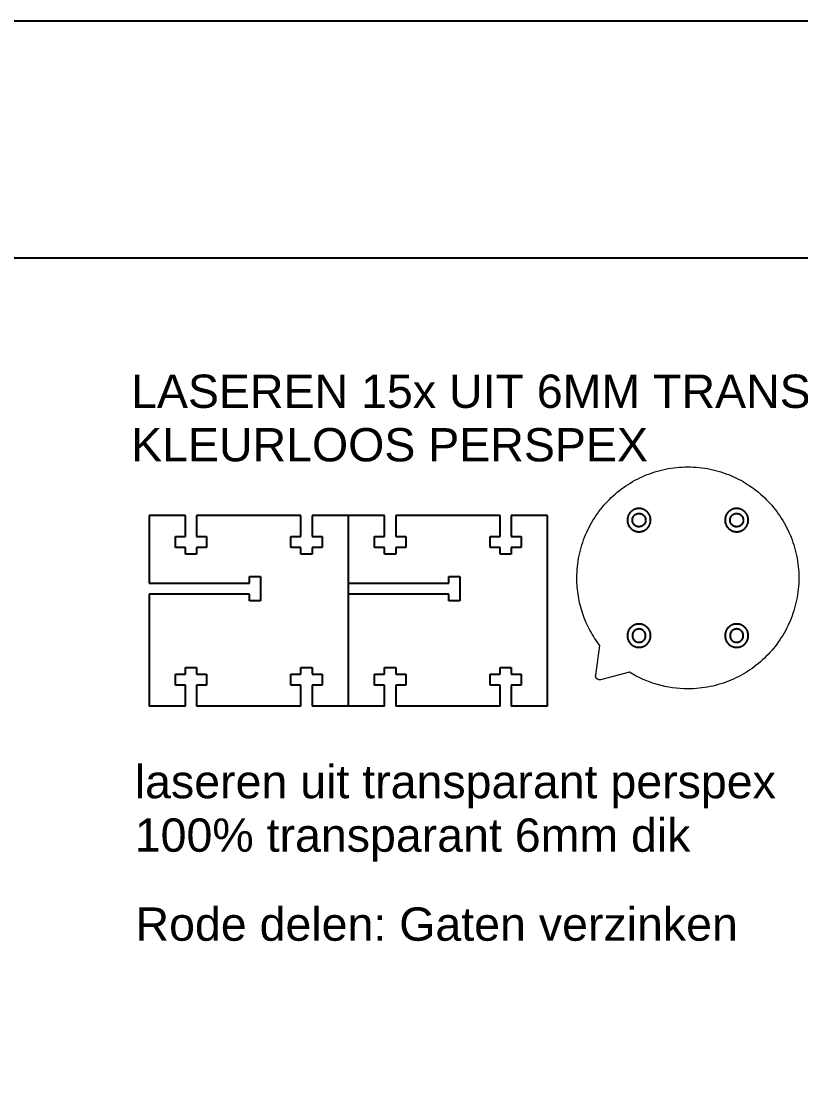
# Model space of a CAD drawing. Header units: millimetres. Extents: x 0 to 1736, y 0 to 1922.
# Drawn here: x 1173.6 to 1524.7, y 1441.5 to 1922 of the extents above; entities that cross this region are included whole.
import ezdxf

# ---------------------------------------------------------------- set-up
doc = ezdxf.new("R2010")
doc.units = ezdxf.units.MM
doc.header["$MEASUREMENT"] = 0
doc.layers.add('Default', color=18, linetype='Continuous', true_color=0x000000)
doc.layers.add('LAYER_01', color=1, linetype='Continuous', true_color=0xff0000)

msp = doc.modelspace()

# ---------------------------------------------------------------- linework, layer by layer
at = {"layer": 'Default', "color": 251, "true_color": 0x696969}
for points in [[(0, 961), (1736, 961), (1736, 1922), (0, 1922)], [(0, 1815.41), (1736, 1815.41), (1736, 1922), (0, 1922)]]:
    msp.add_lwpolyline(points, close=True, dxfattribs=at)
at = {"layer": 'Default', "lineweight": 0}
msp.add_lwpolyline([(1523.86, 1671.21), (1523.84, 1669.92), (1523.79, 1668.64), (1523.71, 1667.37), (1523.6, 1666.11), (1523.46, 1664.85), (1523.28, 1663.61), (1523.08, 1662.37), (1522.84, 1661.15), (1522.57, 1659.93), (1522.28, 1658.73), (1521.96, 1657.54), (1521.61, 1656.36), (1521.23, 1655.19), (1520.82, 1654.04), (1520.38, 1652.9), (1519.92, 1651.77), (1519.43, 1650.65), (1518.92, 1649.55), (1518.38, 1648.47), (1517.81, 1647.4), (1517.22, 1646.34), (1516.61, 1645.3), (1515.97, 1644.28), (1515.31, 1643.28), (1514.62, 1642.29), (1513.91, 1641.32), (1513.18, 1640.36), (1512.43, 1639.43), (1511.65, 1638.51), (1510.85, 1637.61), (1510.03, 1636.73), (1509.2, 1635.87), (1508.34, 1635.03), (1507.46, 1634.22), (1506.56, 1633.42), (1505.64, 1632.64), (1504.71, 1631.89), (1503.75, 1631.16), (1502.78, 1630.45), (1501.79, 1629.76), (1500.79, 1629.1), (1499.76, 1628.46), (1498.72, 1627.85), (1497.67, 1627.26), (1496.6, 1626.69), (1495.51, 1626.15), (1494.41, 1625.64), (1493.3, 1625.15), (1492.17, 1624.69), (1491.03, 1624.25), (1489.88, 1623.84), (1488.71, 1623.46), (1487.53, 1623.11), (1486.34, 1622.79), (1485.13, 1622.49), (1483.92, 1622.23), (1482.7, 1621.99), (1481.46, 1621.79), (1480.22, 1621.61), (1478.96, 1621.47), (1477.7, 1621.36), (1476.43, 1621.28), (1475.15, 1621.23), (1473.86, 1621.21), (1472.12, 1621.24), (1470.38, 1621.33), (1468.66, 1621.48), (1466.94, 1621.69), (1465.23, 1621.96), (1463.54, 1622.28), (1461.86, 1622.67), (1460.2, 1623.11), (1458.55, 1623.61), (1456.92, 1624.16), (1455.31, 1624.78), (1453.73, 1625.44), (1452.16, 1626.17), (1450.61, 1626.95), (1449.1, 1627.78), (1447.6, 1628.67), (1447.6, 1628.67), (1434.55, 1625.32), (1434.49, 1625.31), (1434.44, 1625.3), (1434.38, 1625.29), (1434.33, 1625.28), (1434.27, 1625.28), (1434.22, 1625.27), (1434.16, 1625.27), (1434.11, 1625.27), (1434.06, 1625.27), (1434, 1625.27), (1433.95, 1625.27), (1433.89, 1625.28), (1433.84, 1625.29), (1433.79, 1625.3), (1433.73, 1625.31), (1433.68, 1625.32), (1433.63, 1625.33), (1433.57, 1625.35), (1433.52, 1625.36), (1433.47, 1625.38), (1433.42, 1625.4), (1433.37, 1625.42), (1433.32, 1625.45), (1433.27, 1625.47), (1433.23, 1625.5), (1433.18, 1625.53), (1433.13, 1625.56), (1433.09, 1625.59), (1433.04, 1625.62), (1433, 1625.65), (1432.95, 1625.69), (1432.91, 1625.72), (1432.87, 1625.76), (1432.83, 1625.8), (1432.79, 1625.84), (1432.76, 1625.88), (1432.72, 1625.92), (1432.69, 1625.97), (1432.65, 1626.01), (1432.62, 1626.06), (1432.59, 1626.1), (1432.56, 1626.15), (1432.54, 1626.2), (1432.51, 1626.24), (1432.49, 1626.29), (1432.47, 1626.34), (1432.45, 1626.39), (1432.43, 1626.44), (1432.41, 1626.49), (1432.39, 1626.55), (1432.38, 1626.6), (1432.36, 1626.65), (1432.35, 1626.7), (1432.34, 1626.76), (1432.33, 1626.81), (1432.33, 1626.87), (1432.32, 1626.92), (1432.32, 1626.98), (1432.32, 1627.03), (1432.32, 1627.09), (1432.32, 1627.14), (1432.32, 1627.2), (1432.33, 1627.25), (1432.34, 1627.31), (1432.34, 1627.31), (1434.25, 1640.72), (1433.62, 1641.55), (1433.01, 1642.39), (1432.42, 1643.24), (1431.85, 1644.1), (1431.3, 1644.97), (1430.76, 1645.85), (1430.25, 1646.73), (1429.76, 1647.63), (1429.28, 1648.53), (1428.82, 1649.45), (1428.39, 1650.37), (1427.97, 1651.29), (1427.57, 1652.23), (1427.2, 1653.17), (1426.84, 1654.13), (1426.5, 1655.08), (1426.18, 1656.05), (1425.89, 1657.02), (1425.61, 1658), (1425.35, 1658.98), (1425.11, 1659.97), (1424.9, 1660.97), (1424.7, 1661.97), (1424.52, 1662.98), (1424.37, 1663.99), (1424.23, 1665.01), (1424.12, 1666.03), (1424.03, 1667.06), (1423.95, 1668.09), (1423.9, 1669.13), (1423.87, 1670.17), (1423.86, 1671.21), (1423.87, 1672.5), (1423.92, 1673.78), (1424, 1675.05), (1424.12, 1676.32), (1424.26, 1677.57), (1424.43, 1678.82), (1424.64, 1680.05), (1424.88, 1681.28), (1425.14, 1682.49), (1425.43, 1683.69), (1425.76, 1684.88), (1426.11, 1686.06), (1426.49, 1687.23), (1426.9, 1688.39), (1427.33, 1689.53), (1427.79, 1690.66), (1428.28, 1691.77), (1428.8, 1692.87), (1429.34, 1693.95), (1429.9, 1695.03), (1430.49, 1696.08), (1431.11, 1697.12), (1431.75, 1698.14), (1432.41, 1699.15), (1433.09, 1700.14), (1433.8, 1701.11), (1434.54, 1702.06), (1435.29, 1703), (1436.06, 1703.92), (1436.86, 1704.81), (1437.68, 1705.69), (1438.52, 1706.55), (1439.38, 1707.39), (1440.26, 1708.21), (1441.15, 1709), (1442.07, 1709.78), (1443.01, 1710.53), (1443.96, 1711.27), (1444.93, 1711.98), (1445.92, 1712.66), (1446.93, 1713.32), (1447.95, 1713.96), (1448.99, 1714.58), (1450.04, 1715.17), (1451.11, 1715.73), (1452.2, 1716.27), (1453.3, 1716.79), (1454.41, 1717.28), (1455.54, 1717.74), (1456.68, 1718.17), (1457.84, 1718.58), (1459, 1718.96), (1460.18, 1719.31), (1461.38, 1719.64), (1462.58, 1719.93), (1463.79, 1720.19), (1465.02, 1720.43), (1466.25, 1720.64), (1467.5, 1720.81), (1468.75, 1720.95), (1470.02, 1721.07), (1471.29, 1721.15), (1472.57, 1721.2), (1473.86, 1721.21), (1475.15, 1721.2), (1476.43, 1721.15), (1477.7, 1721.07), (1478.96, 1720.95), (1480.22, 1720.81), (1481.46, 1720.64), (1482.7, 1720.43), (1483.92, 1720.19), (1485.13, 1719.93), (1486.34, 1719.64), (1487.53, 1719.31), (1488.71, 1718.96), (1489.88, 1718.58), (1491.03, 1718.17), (1492.17, 1717.74), (1493.3, 1717.28), (1494.41, 1716.79), (1495.51, 1716.27), (1496.6, 1715.73), (1497.67, 1715.17), (1498.72, 1714.58), (1499.76, 1713.96), (1500.79, 1713.32), (1501.79, 1712.66), (1502.78, 1711.98), (1503.75, 1711.27), (1504.71, 1710.53), (1505.64, 1709.78), (1506.56, 1709), (1507.46, 1708.21), (1508.34, 1707.39), (1509.2, 1706.55), (1510.03, 1705.69), (1510.85, 1704.81), (1511.65, 1703.92), (1512.43, 1703), (1513.18, 1702.06), (1513.91, 1701.11), (1514.62, 1700.14), (1515.31, 1699.15), (1515.97, 1698.14), (1516.61, 1697.12), (1517.22, 1696.08), (1517.81, 1695.03), (1518.38, 1693.95), (1518.92, 1692.87), (1519.43, 1691.77), (1519.92, 1690.66), (1520.38, 1689.53), (1520.82, 1688.39), (1521.23, 1687.23), (1521.61, 1686.06), (1521.96, 1684.88), (1522.28, 1683.69), (1522.57, 1682.49), (1522.84, 1681.28), (1523.08, 1680.05), (1523.28, 1678.82), (1523.46, 1677.57), (1523.6, 1676.32), (1523.71, 1675.05), (1523.79, 1673.78), (1523.84, 1672.5)], close=True, dxfattribs=at)
at = {"layer": 'Default'}
for points in [[(1231.12, 1699.36), (1231.12, 1668.88)], [(1247.46, 1699.36), (1231.12, 1699.36)], [(1247.46, 1689.88), (1247.46, 1699.36)], [(1299.53, 1699.36), (1252.48, 1699.36)], [(1252.48, 1699.36), (1252.48, 1689.88)], [(1299.53, 1689.88), (1299.53, 1699.36)], [(1320.89, 1699.36), (1304.55, 1699.36)], [(1304.55, 1699.36), (1304.55, 1689.88)], [(1337.22, 1699.36), (1320.89, 1699.36)], [(1320.89, 1613.38), (1320.89, 1699.36)], [(1337.22, 1689.88), (1337.22, 1699.36)], [(1342.24, 1699.36), (1342.24, 1689.88)], [(1389.29, 1699.36), (1342.24, 1699.36)], [(1389.29, 1689.88), (1389.29, 1699.36)], [(1394.31, 1699.36), (1394.31, 1689.88)], [(1410.65, 1699.36), (1394.31, 1699.36)], [(1410.65, 1613.38), (1410.65, 1699.36)], [(1242.96, 1684.86), (1242.96, 1689.88)], [(1242.96, 1689.88), (1247.46, 1689.88)], [(1252.48, 1689.88), (1256.98, 1689.88)], [(1256.98, 1689.88), (1256.98, 1684.86)], [(1295.03, 1684.86), (1295.03, 1689.88)], [(1295.03, 1689.88), (1299.53, 1689.88)], [(1304.55, 1689.88), (1309.05, 1689.88)], [(1309.05, 1689.88), (1309.05, 1684.86)], [(1332.72, 1689.88), (1337.22, 1689.88)], [(1332.72, 1684.86), (1332.72, 1689.88)], [(1342.24, 1689.88), (1346.74, 1689.88)], [(1346.74, 1689.88), (1346.74, 1684.86)], [(1384.79, 1689.88), (1389.29, 1689.88)], [(1384.79, 1684.86), (1384.79, 1689.88)], [(1394.31, 1689.88), (1398.81, 1689.88)], [(1398.81, 1689.88), (1398.81, 1684.86)], [(1247.46, 1684.86), (1242.96, 1684.86)], [(1247.46, 1681.86), (1247.46, 1684.86)], [(1252.48, 1681.86), (1247.46, 1681.86)], [(1256.98, 1684.86), (1252.48, 1684.86)], [(1252.48, 1684.86), (1252.48, 1681.86)], [(1299.53, 1684.86), (1295.03, 1684.86)], [(1299.53, 1681.86), (1299.53, 1684.86)], [(1304.55, 1681.86), (1299.53, 1681.86)], [(1309.05, 1684.86), (1304.55, 1684.86)], [(1304.55, 1684.86), (1304.55, 1681.86)], [(1337.22, 1684.86), (1332.72, 1684.86)], [(1337.22, 1681.86), (1337.22, 1684.86)], [(1342.24, 1681.86), (1337.22, 1681.86)], [(1342.24, 1684.86), (1342.24, 1681.86)], [(1346.74, 1684.86), (1342.24, 1684.86)], [(1389.29, 1684.86), (1384.79, 1684.86)], [(1389.29, 1681.86), (1389.29, 1684.86)], [(1394.31, 1681.86), (1389.29, 1681.86)], [(1394.31, 1684.86), (1394.31, 1681.86)], [(1398.81, 1684.86), (1394.31, 1684.86)], [(1231.12, 1668.88), (1276.35, 1668.88)], [(1276.35, 1668.88), (1276.35, 1671.88)], [(1276.35, 1671.88), (1281.37, 1671.88)], [(1281.37, 1671.88), (1281.37, 1660.86)], [(1320.89, 1668.88), (1366.12, 1668.88)], [(1366.12, 1671.88), (1371.14, 1671.88)], [(1366.12, 1668.88), (1366.12, 1671.88)], [(1371.14, 1671.88), (1371.14, 1660.86)], [(1231.12, 1663.86), (1231.12, 1613.38)], [(1276.35, 1663.86), (1231.12, 1663.86)], [(1276.35, 1660.86), (1276.35, 1663.86)], [(1366.12, 1663.86), (1320.89, 1663.86)], [(1366.12, 1660.86), (1366.12, 1663.86)], [(1281.37, 1660.86), (1276.35, 1660.86)], [(1371.14, 1660.86), (1366.12, 1660.86)], [(1247.46, 1627.88), (1247.46, 1630.88)], [(1247.46, 1630.88), (1252.48, 1630.88)], [(1252.48, 1630.88), (1252.48, 1627.88)], [(1299.53, 1627.88), (1299.53, 1630.88)], [(1299.53, 1630.88), (1304.55, 1630.88)], [(1304.55, 1630.88), (1304.55, 1627.88)], [(1337.22, 1630.88), (1342.24, 1630.88)], [(1337.22, 1627.88), (1337.22, 1630.88)], [(1342.24, 1630.88), (1342.24, 1627.88)], [(1389.29, 1630.88), (1394.31, 1630.88)], [(1389.29, 1627.88), (1389.29, 1630.88)], [(1394.31, 1630.88), (1394.31, 1627.88)], [(1242.96, 1622.86), (1242.96, 1627.88)], [(1242.96, 1627.88), (1247.46, 1627.88)], [(1252.48, 1627.88), (1256.98, 1627.88)], [(1256.98, 1627.88), (1256.98, 1622.86)], [(1295.03, 1622.86), (1295.03, 1627.88)], [(1295.03, 1627.88), (1299.53, 1627.88)], [(1304.55, 1627.88), (1309.05, 1627.88)], [(1309.05, 1627.88), (1309.05, 1622.86)], [(1332.72, 1627.88), (1337.22, 1627.88)], [(1332.72, 1622.86), (1332.72, 1627.88)], [(1342.24, 1627.88), (1346.74, 1627.88)], [(1346.74, 1627.88), (1346.74, 1622.86)], [(1384.79, 1627.88), (1389.29, 1627.88)], [(1384.79, 1622.86), (1384.79, 1627.88)], [(1394.31, 1627.88), (1398.81, 1627.88)], [(1398.81, 1627.88), (1398.81, 1622.86)], [(1247.46, 1622.86), (1242.96, 1622.86)], [(1247.46, 1613.38), (1247.46, 1622.86)], [(1256.98, 1622.86), (1252.48, 1622.86)], [(1252.48, 1622.86), (1252.48, 1613.38)], [(1299.53, 1622.86), (1295.03, 1622.86)], [(1299.53, 1613.38), (1299.53, 1622.86)], [(1309.05, 1622.86), (1304.55, 1622.86)], [(1304.55, 1622.86), (1304.55, 1613.38)], [(1337.22, 1622.86), (1332.72, 1622.86)], [(1337.22, 1613.38), (1337.22, 1622.86)], [(1342.24, 1622.86), (1342.24, 1613.38)], [(1346.74, 1622.86), (1342.24, 1622.86)], [(1389.29, 1622.86), (1384.79, 1622.86)], [(1389.29, 1613.38), (1389.29, 1622.86)], [(1394.31, 1622.86), (1394.31, 1613.38)], [(1398.81, 1622.86), (1394.31, 1622.86)], [(1247.46, 1613.38), (1231.12, 1613.38)], [(1299.53, 1613.38), (1252.48, 1613.38)], [(1320.89, 1613.38), (1304.55, 1613.38)], [(1337.22, 1613.38), (1320.89, 1613.38)], [(1389.29, 1613.38), (1342.24, 1613.38)], [(1410.65, 1613.38), (1394.31, 1613.38)]]:
    msp.add_lwpolyline(points, dxfattribs=at)
for points in [[(1454.86, 1697.25), (1454.85, 1697.14), (1454.85, 1697.04), (1454.84, 1696.94), (1454.83, 1696.83), (1454.81, 1696.73), (1454.79, 1696.63), (1454.77, 1696.53), (1454.74, 1696.43), (1454.71, 1696.33), (1454.68, 1696.23), (1454.64, 1696.13), (1454.6, 1696.04), (1454.56, 1695.94), (1454.51, 1695.85), (1454.46, 1695.76), (1454.4, 1695.67), (1454.35, 1695.58), (1454.29, 1695.49), (1454.23, 1695.41), (1454.16, 1695.33), (1454.09, 1695.25), (1454.02, 1695.17), (1453.95, 1695.1), (1453.87, 1695.03), (1453.79, 1694.96), (1453.71, 1694.89), (1453.63, 1694.83), (1453.55, 1694.77), (1453.46, 1694.71), (1453.37, 1694.66), (1453.28, 1694.61), (1453.19, 1694.56), (1453.09, 1694.52), (1453, 1694.47), (1452.9, 1694.44), (1452.8, 1694.4), (1452.7, 1694.37), (1452.6, 1694.34), (1452.5, 1694.32), (1452.4, 1694.3), (1452.3, 1694.28), (1452.19, 1694.27), (1452.09, 1694.26), (1451.99, 1694.25), (1451.88, 1694.25), (1451.78, 1694.25), (1451.67, 1694.25), (1451.57, 1694.26), (1451.47, 1694.27), (1451.36, 1694.29), (1451.26, 1694.31), (1451.16, 1694.33), (1451.06, 1694.36), (1450.96, 1694.39), (1450.86, 1694.42), (1450.76, 1694.46), (1450.67, 1694.5), (1450.57, 1694.54), (1450.48, 1694.58), (1450.39, 1694.63), (1450.3, 1694.69), (1450.21, 1694.74), (1450.12, 1694.8), (1450.04, 1694.86), (1449.96, 1694.93), (1449.88, 1694.99), (1449.8, 1695.06), (1449.72, 1695.14), (1449.65, 1695.21), (1449.58, 1695.29), (1449.52, 1695.37), (1449.45, 1695.45), (1449.39, 1695.54), (1449.33, 1695.62), (1449.28, 1695.71), (1449.23, 1695.8), (1449.18, 1695.89), (1449.13, 1695.99), (1449.09, 1696.08), (1449.05, 1696.18), (1449.02, 1696.28), (1448.98, 1696.38), (1448.96, 1696.48), (1448.93, 1696.58), (1448.91, 1696.68), (1448.89, 1696.78), (1448.88, 1696.89), (1448.87, 1696.99), (1448.86, 1697.09), (1448.86, 1697.2), (1448.86, 1697.3), (1448.86, 1697.41), (1448.87, 1697.51), (1448.88, 1697.61), (1448.89, 1697.72), (1448.91, 1697.82), (1448.93, 1697.92), (1448.96, 1698.02), (1448.98, 1698.12), (1449.02, 1698.22), (1449.05, 1698.32), (1449.09, 1698.42), (1449.13, 1698.51), (1449.18, 1698.6), (1449.23, 1698.7), (1449.28, 1698.79), (1449.33, 1698.87), (1449.39, 1698.96), (1449.45, 1699.05), (1449.52, 1699.13), (1449.58, 1699.21), (1449.65, 1699.29), (1449.72, 1699.36), (1449.8, 1699.43), (1449.88, 1699.5), (1449.96, 1699.57), (1450.04, 1699.64), (1450.12, 1699.7), (1450.21, 1699.76), (1450.3, 1699.81), (1450.39, 1699.86), (1450.48, 1699.91), (1450.57, 1699.96), (1450.67, 1700), (1450.76, 1700.04), (1450.86, 1700.08), (1450.96, 1700.11), (1451.06, 1700.14), (1451.16, 1700.17), (1451.26, 1700.19), (1451.36, 1700.21), (1451.47, 1700.22), (1451.57, 1700.24), (1451.67, 1700.24), (1451.78, 1700.25), (1451.88, 1700.25), (1451.99, 1700.25), (1452.09, 1700.24), (1452.19, 1700.23), (1452.3, 1700.22), (1452.4, 1700.2), (1452.5, 1700.18), (1452.6, 1700.15), (1452.7, 1700.13), (1452.8, 1700.1), (1452.9, 1700.06), (1453, 1700.02), (1453.09, 1699.98), (1453.19, 1699.94), (1453.28, 1699.89), (1453.37, 1699.84), (1453.46, 1699.78), (1453.55, 1699.73), (1453.63, 1699.67), (1453.71, 1699.6), (1453.79, 1699.54), (1453.87, 1699.47), (1453.95, 1699.4), (1454.02, 1699.32), (1454.09, 1699.25), (1454.16, 1699.17), (1454.23, 1699.09), (1454.29, 1699), (1454.35, 1698.92), (1454.4, 1698.83), (1454.46, 1698.74), (1454.51, 1698.65), (1454.56, 1698.56), (1454.6, 1698.46), (1454.64, 1698.37), (1454.68, 1698.27), (1454.71, 1698.17), (1454.74, 1698.07), (1454.77, 1697.97), (1454.79, 1697.87), (1454.81, 1697.77), (1454.83, 1697.66), (1454.84, 1697.56), (1454.85, 1697.46), (1454.85, 1697.35)], [(1498.86, 1697.25), (1498.85, 1697.14), (1498.85, 1697.04), (1498.84, 1696.94), (1498.83, 1696.83), (1498.81, 1696.73), (1498.79, 1696.63), (1498.77, 1696.53), (1498.74, 1696.43), (1498.71, 1696.33), (1498.68, 1696.23), (1498.64, 1696.13), (1498.6, 1696.04), (1498.56, 1695.94), (1498.51, 1695.85), (1498.46, 1695.76), (1498.4, 1695.67), (1498.35, 1695.58), (1498.29, 1695.49), (1498.23, 1695.41), (1498.16, 1695.33), (1498.09, 1695.25), (1498.02, 1695.17), (1497.95, 1695.1), (1497.87, 1695.03), (1497.79, 1694.96), (1497.71, 1694.89), (1497.63, 1694.83), (1497.55, 1694.77), (1497.46, 1694.71), (1497.37, 1694.66), (1497.28, 1694.61), (1497.19, 1694.56), (1497.09, 1694.52), (1497, 1694.47), (1496.9, 1694.44), (1496.8, 1694.4), (1496.7, 1694.37), (1496.6, 1694.34), (1496.5, 1694.32), (1496.4, 1694.3), (1496.3, 1694.28), (1496.19, 1694.27), (1496.09, 1694.26), (1495.99, 1694.25), (1495.88, 1694.25), (1495.78, 1694.25), (1495.67, 1694.25), (1495.57, 1694.26), (1495.47, 1694.27), (1495.36, 1694.29), (1495.26, 1694.31), (1495.16, 1694.33), (1495.06, 1694.36), (1494.96, 1694.39), (1494.86, 1694.42), (1494.76, 1694.46), (1494.67, 1694.5), (1494.57, 1694.54), (1494.48, 1694.58), (1494.39, 1694.63), (1494.3, 1694.69), (1494.21, 1694.74), (1494.12, 1694.8), (1494.04, 1694.86), (1493.96, 1694.93), (1493.88, 1694.99), (1493.8, 1695.06), (1493.72, 1695.14), (1493.65, 1695.21), (1493.58, 1695.29), (1493.52, 1695.37), (1493.45, 1695.45), (1493.39, 1695.54), (1493.33, 1695.62), (1493.28, 1695.71), (1493.23, 1695.8), (1493.18, 1695.89), (1493.13, 1695.99), (1493.09, 1696.08), (1493.05, 1696.18), (1493.02, 1696.28), (1492.98, 1696.38), (1492.96, 1696.48), (1492.93, 1696.58), (1492.91, 1696.68), (1492.89, 1696.78), (1492.88, 1696.89), (1492.87, 1696.99), (1492.86, 1697.09), (1492.86, 1697.2), (1492.86, 1697.3), (1492.86, 1697.41), (1492.87, 1697.51), (1492.88, 1697.61), (1492.89, 1697.72), (1492.91, 1697.82), (1492.93, 1697.92), (1492.96, 1698.02), (1492.98, 1698.12), (1493.02, 1698.22), (1493.05, 1698.32), (1493.09, 1698.42), (1493.13, 1698.51), (1493.18, 1698.6), (1493.23, 1698.7), (1493.28, 1698.79), (1493.33, 1698.87), (1493.39, 1698.96), (1493.45, 1699.05), (1493.52, 1699.13), (1493.58, 1699.21), (1493.65, 1699.29), (1493.72, 1699.36), (1493.8, 1699.43), (1493.88, 1699.5), (1493.96, 1699.57), (1494.04, 1699.64), (1494.12, 1699.7), (1494.21, 1699.76), (1494.3, 1699.81), (1494.39, 1699.86), (1494.48, 1699.91), (1494.57, 1699.96), (1494.67, 1700), (1494.76, 1700.04), (1494.86, 1700.08), (1494.96, 1700.11), (1495.06, 1700.14), (1495.16, 1700.17), (1495.26, 1700.19), (1495.36, 1700.21), (1495.47, 1700.22), (1495.57, 1700.24), (1495.67, 1700.24), (1495.78, 1700.25), (1495.88, 1700.25), (1495.99, 1700.25), (1496.09, 1700.24), (1496.19, 1700.23), (1496.3, 1700.22), (1496.4, 1700.2), (1496.5, 1700.18), (1496.6, 1700.15), (1496.7, 1700.13), (1496.8, 1700.1), (1496.9, 1700.06), (1497, 1700.02), (1497.09, 1699.98), (1497.19, 1699.94), (1497.28, 1699.89), (1497.37, 1699.84), (1497.46, 1699.78), (1497.55, 1699.73), (1497.63, 1699.67), (1497.71, 1699.6), (1497.79, 1699.54), (1497.87, 1699.47), (1497.95, 1699.4), (1498.02, 1699.32), (1498.09, 1699.25), (1498.16, 1699.17), (1498.23, 1699.09), (1498.29, 1699), (1498.35, 1698.92), (1498.4, 1698.83), (1498.46, 1698.74), (1498.51, 1698.65), (1498.56, 1698.56), (1498.6, 1698.46), (1498.64, 1698.37), (1498.68, 1698.27), (1498.71, 1698.17), (1498.74, 1698.07), (1498.77, 1697.97), (1498.79, 1697.87), (1498.81, 1697.77), (1498.83, 1697.66), (1498.84, 1697.56), (1498.85, 1697.46), (1498.85, 1697.35)], [(1454.86, 1645.18), (1454.85, 1645.29), (1454.85, 1645.39), (1454.84, 1645.49), (1454.83, 1645.6), (1454.81, 1645.7), (1454.79, 1645.8), (1454.77, 1645.9), (1454.74, 1646.01), (1454.71, 1646.1), (1454.68, 1646.2), (1454.64, 1646.3), (1454.6, 1646.4), (1454.56, 1646.49), (1454.51, 1646.58), (1454.46, 1646.68), (1454.4, 1646.76), (1454.35, 1646.85), (1454.29, 1646.94), (1454.23, 1647.02), (1454.16, 1647.1), (1454.09, 1647.18), (1454.02, 1647.26), (1453.95, 1647.33), (1453.87, 1647.4), (1453.79, 1647.47), (1453.71, 1647.54), (1453.63, 1647.6), (1453.55, 1647.66), (1453.46, 1647.72), (1453.37, 1647.77), (1453.28, 1647.82), (1453.19, 1647.87), (1453.09, 1647.92), (1453, 1647.96), (1452.9, 1647.99), (1452.8, 1648.03), (1452.7, 1648.06), (1452.6, 1648.09), (1452.5, 1648.11), (1452.4, 1648.13), (1452.3, 1648.15), (1452.19, 1648.16), (1452.09, 1648.17), (1451.99, 1648.18), (1451.88, 1648.18), (1451.78, 1648.18), (1451.67, 1648.18), (1451.57, 1648.17), (1451.47, 1648.16), (1451.36, 1648.14), (1451.26, 1648.12), (1451.16, 1648.1), (1451.06, 1648.07), (1450.96, 1648.05), (1450.86, 1648.01), (1450.76, 1647.98), (1450.67, 1647.94), (1450.57, 1647.89), (1450.48, 1647.85), (1450.39, 1647.8), (1450.3, 1647.75), (1450.21, 1647.69), (1450.12, 1647.63), (1450.04, 1647.57), (1449.96, 1647.5), (1449.88, 1647.44), (1449.8, 1647.37), (1449.72, 1647.29), (1449.65, 1647.22), (1449.58, 1647.14), (1449.52, 1647.06), (1449.45, 1646.98), (1449.39, 1646.9), (1449.33, 1646.81), (1449.28, 1646.72), (1449.23, 1646.63), (1449.18, 1646.54), (1449.13, 1646.44), (1449.09, 1646.35), (1449.05, 1646.25), (1449.02, 1646.15), (1448.98, 1646.06), (1448.96, 1645.95), (1448.93, 1645.85), (1448.91, 1645.75), (1448.89, 1645.65), (1448.88, 1645.55), (1448.87, 1645.44), (1448.86, 1645.34), (1448.86, 1645.23), (1448.86, 1645.13), (1448.86, 1645.03), (1448.87, 1644.92), (1448.88, 1644.82), (1448.89, 1644.72), (1448.91, 1644.61), (1448.93, 1644.51), (1448.96, 1644.41), (1448.98, 1644.31), (1449.02, 1644.21), (1449.05, 1644.11), (1449.09, 1644.02), (1449.13, 1643.92), (1449.18, 1643.83), (1449.23, 1643.74), (1449.28, 1643.65), (1449.33, 1643.56), (1449.39, 1643.47), (1449.45, 1643.39), (1449.52, 1643.3), (1449.58, 1643.22), (1449.65, 1643.15), (1449.72, 1643.07), (1449.8, 1643), (1449.88, 1642.93), (1449.96, 1642.86), (1450.04, 1642.8), (1450.12, 1642.73), (1450.21, 1642.68), (1450.3, 1642.62), (1450.39, 1642.57), (1450.48, 1642.52), (1450.57, 1642.47), (1450.67, 1642.43), (1450.76, 1642.39), (1450.86, 1642.35), (1450.96, 1642.32), (1451.06, 1642.29), (1451.16, 1642.26), (1451.26, 1642.24), (1451.36, 1642.22), (1451.47, 1642.21), (1451.57, 1642.2), (1451.67, 1642.19), (1451.78, 1642.18), (1451.88, 1642.18), (1451.99, 1642.19), (1452.09, 1642.19), (1452.19, 1642.2), (1452.3, 1642.22), (1452.4, 1642.23), (1452.5, 1642.25), (1452.6, 1642.28), (1452.7, 1642.3), (1452.8, 1642.34), (1452.9, 1642.37), (1453, 1642.41), (1453.09, 1642.45), (1453.19, 1642.49), (1453.28, 1642.54), (1453.37, 1642.59), (1453.46, 1642.65), (1453.55, 1642.7), (1453.63, 1642.76), (1453.71, 1642.83), (1453.79, 1642.89), (1453.87, 1642.96), (1453.95, 1643.03), (1454.02, 1643.11), (1454.09, 1643.18), (1454.16, 1643.26), (1454.23, 1643.34), (1454.29, 1643.43), (1454.35, 1643.51), (1454.4, 1643.6), (1454.46, 1643.69), (1454.51, 1643.78), (1454.56, 1643.87), (1454.6, 1643.97), (1454.64, 1644.06), (1454.68, 1644.16), (1454.71, 1644.26), (1454.74, 1644.36), (1454.77, 1644.46), (1454.79, 1644.56), (1454.81, 1644.66), (1454.83, 1644.77), (1454.84, 1644.87), (1454.85, 1644.97), (1454.85, 1645.08)], [(1498.86, 1645.18), (1498.85, 1645.29), (1498.85, 1645.39), (1498.84, 1645.49), (1498.83, 1645.6), (1498.81, 1645.7), (1498.79, 1645.8), (1498.77, 1645.9), (1498.74, 1646.01), (1498.71, 1646.1), (1498.68, 1646.2), (1498.64, 1646.3), (1498.6, 1646.4), (1498.56, 1646.49), (1498.51, 1646.58), (1498.46, 1646.68), (1498.4, 1646.76), (1498.35, 1646.85), (1498.29, 1646.94), (1498.23, 1647.02), (1498.16, 1647.1), (1498.09, 1647.18), (1498.02, 1647.26), (1497.95, 1647.33), (1497.87, 1647.4), (1497.79, 1647.47), (1497.71, 1647.54), (1497.63, 1647.6), (1497.55, 1647.66), (1497.46, 1647.72), (1497.37, 1647.77), (1497.28, 1647.82), (1497.19, 1647.87), (1497.09, 1647.92), (1497, 1647.96), (1496.9, 1647.99), (1496.8, 1648.03), (1496.7, 1648.06), (1496.6, 1648.09), (1496.5, 1648.11), (1496.4, 1648.13), (1496.3, 1648.15), (1496.19, 1648.16), (1496.09, 1648.17), (1495.99, 1648.18), (1495.88, 1648.18), (1495.78, 1648.18), (1495.67, 1648.18), (1495.57, 1648.17), (1495.47, 1648.16), (1495.36, 1648.14), (1495.26, 1648.12), (1495.16, 1648.1), (1495.06, 1648.07), (1494.96, 1648.05), (1494.86, 1648.01), (1494.76, 1647.98), (1494.67, 1647.94), (1494.57, 1647.89), (1494.48, 1647.85), (1494.39, 1647.8), (1494.3, 1647.75), (1494.21, 1647.69), (1494.12, 1647.63), (1494.04, 1647.57), (1493.96, 1647.5), (1493.88, 1647.44), (1493.8, 1647.37), (1493.72, 1647.29), (1493.65, 1647.22), (1493.58, 1647.14), (1493.52, 1647.06), (1493.45, 1646.98), (1493.39, 1646.9), (1493.33, 1646.81), (1493.28, 1646.72), (1493.23, 1646.63), (1493.18, 1646.54), (1493.13, 1646.44), (1493.09, 1646.35), (1493.05, 1646.25), (1493.02, 1646.15), (1492.98, 1646.06), (1492.96, 1645.95), (1492.93, 1645.85), (1492.91, 1645.75), (1492.89, 1645.65), (1492.88, 1645.55), (1492.87, 1645.44), (1492.86, 1645.34), (1492.86, 1645.23), (1492.86, 1645.13), (1492.86, 1645.03), (1492.87, 1644.92), (1492.88, 1644.82), (1492.89, 1644.72), (1492.91, 1644.61), (1492.93, 1644.51), (1492.96, 1644.41), (1492.98, 1644.31), (1493.02, 1644.21), (1493.05, 1644.11), (1493.09, 1644.02), (1493.13, 1643.92), (1493.18, 1643.83), (1493.23, 1643.74), (1493.28, 1643.65), (1493.33, 1643.56), (1493.39, 1643.47), (1493.45, 1643.39), (1493.52, 1643.3), (1493.58, 1643.22), (1493.65, 1643.15), (1493.72, 1643.07), (1493.8, 1643), (1493.88, 1642.93), (1493.96, 1642.86), (1494.04, 1642.8), (1494.12, 1642.73), (1494.21, 1642.68), (1494.3, 1642.62), (1494.39, 1642.57), (1494.48, 1642.52), (1494.57, 1642.47), (1494.67, 1642.43), (1494.76, 1642.39), (1494.86, 1642.35), (1494.96, 1642.32), (1495.06, 1642.29), (1495.16, 1642.26), (1495.26, 1642.24), (1495.36, 1642.22), (1495.47, 1642.21), (1495.57, 1642.2), (1495.67, 1642.19), (1495.78, 1642.18), (1495.88, 1642.18), (1495.99, 1642.19), (1496.09, 1642.19), (1496.19, 1642.2), (1496.3, 1642.22), (1496.4, 1642.23), (1496.5, 1642.25), (1496.6, 1642.28), (1496.7, 1642.3), (1496.8, 1642.34), (1496.9, 1642.37), (1497, 1642.41), (1497.09, 1642.45), (1497.19, 1642.49), (1497.28, 1642.54), (1497.37, 1642.59), (1497.46, 1642.65), (1497.55, 1642.7), (1497.63, 1642.76), (1497.71, 1642.83), (1497.79, 1642.89), (1497.87, 1642.96), (1497.95, 1643.03), (1498.02, 1643.11), (1498.09, 1643.18), (1498.16, 1643.26), (1498.23, 1643.34), (1498.29, 1643.43), (1498.35, 1643.51), (1498.4, 1643.6), (1498.46, 1643.69), (1498.51, 1643.78), (1498.56, 1643.87), (1498.6, 1643.97), (1498.64, 1644.06), (1498.68, 1644.16), (1498.71, 1644.26), (1498.74, 1644.36), (1498.77, 1644.46), (1498.79, 1644.56), (1498.81, 1644.66), (1498.83, 1644.77), (1498.84, 1644.87), (1498.85, 1644.97), (1498.85, 1645.08)]]:
    msp.add_lwpolyline(points, close=True, dxfattribs=at)
at = {"layer": 'LAYER_01'}
for points in [[(1451.86, 1692), (1452.04, 1692), (1452.22, 1692.01), (1452.4, 1692.03), (1452.58, 1692.05), (1452.76, 1692.08), (1452.94, 1692.11), (1453.12, 1692.15), (1453.29, 1692.2), (1453.47, 1692.25), (1453.64, 1692.31), (1453.81, 1692.38), (1453.98, 1692.45), (1454.14, 1692.53), (1454.31, 1692.61), (1454.47, 1692.7), (1454.62, 1692.79), (1454.78, 1692.89), (1454.93, 1692.99), (1455.07, 1693.1), (1455.21, 1693.22), (1455.35, 1693.33), (1455.49, 1693.46), (1455.61, 1693.59), (1455.74, 1693.72), (1455.86, 1693.86), (1455.98, 1694), (1456.09, 1694.14), (1456.19, 1694.29), (1456.29, 1694.44), (1456.39, 1694.6), (1456.48, 1694.76), (1456.56, 1694.92), (1456.64, 1695.08), (1456.71, 1695.25), (1456.78, 1695.42), (1456.84, 1695.59), (1456.89, 1695.77), (1456.94, 1695.94), (1456.98, 1696.12), (1457.02, 1696.3), (1457.05, 1696.48), (1457.07, 1696.66), (1457.09, 1696.84), (1457.1, 1697.02), (1457.1, 1697.2), (1457.1, 1697.39), (1457.09, 1697.57), (1457.08, 1697.75), (1457.06, 1697.93), (1457.03, 1698.11), (1457, 1698.29), (1456.96, 1698.47), (1456.92, 1698.64), (1456.86, 1698.82), (1456.81, 1698.99), (1456.74, 1699.16), (1456.67, 1699.33), (1456.6, 1699.5), (1456.52, 1699.66), (1456.43, 1699.82), (1456.34, 1699.98), (1456.24, 1700.13), (1456.14, 1700.28), (1456.03, 1700.43), (1455.92, 1700.57), (1455.8, 1700.71), (1455.68, 1700.85), (1455.55, 1700.98), (1455.42, 1701.1), (1455.28, 1701.22), (1455.14, 1701.34), (1455, 1701.45), (1454.85, 1701.56), (1454.7, 1701.66), (1454.55, 1701.76), (1454.39, 1701.85), (1454.23, 1701.93), (1454.06, 1702.01), (1453.9, 1702.09), (1453.73, 1702.15), (1453.56, 1702.22), (1453.38, 1702.27), (1453.21, 1702.32), (1453.03, 1702.37), (1452.85, 1702.4), (1452.67, 1702.43), (1452.49, 1702.46), (1452.31, 1702.48), (1452.13, 1702.49), (1451.95, 1702.5), (1451.76, 1702.5), (1451.58, 1702.49), (1451.4, 1702.48), (1451.22, 1702.46), (1451.04, 1702.43), (1450.86, 1702.4), (1450.68, 1702.37), (1450.5, 1702.32), (1450.33, 1702.27), (1450.16, 1702.22), (1449.98, 1702.15), (1449.82, 1702.09), (1449.65, 1702.01), (1449.48, 1701.93), (1449.32, 1701.85), (1449.17, 1701.76), (1449.01, 1701.66), (1448.86, 1701.56), (1448.71, 1701.45), (1448.57, 1701.34), (1448.43, 1701.22), (1448.29, 1701.1), (1448.16, 1700.98), (1448.03, 1700.85), (1447.91, 1700.71), (1447.79, 1700.57), (1447.68, 1700.43), (1447.57, 1700.28), (1447.47, 1700.13), (1447.37, 1699.98), (1447.28, 1699.82), (1447.19, 1699.66), (1447.11, 1699.5), (1447.04, 1699.33), (1446.97, 1699.16), (1446.9, 1698.99), (1446.85, 1698.82), (1446.8, 1698.64), (1446.75, 1698.47), (1446.71, 1698.29), (1446.68, 1698.11), (1446.65, 1697.93), (1446.63, 1697.75), (1446.62, 1697.57), (1446.61, 1697.39), (1446.61, 1697.2), (1446.61, 1697.02), (1446.62, 1696.84), (1446.64, 1696.66), (1446.66, 1696.48), (1446.69, 1696.3), (1446.73, 1696.12), (1446.77, 1695.94), (1446.82, 1695.77), (1446.87, 1695.59), (1446.94, 1695.42), (1447, 1695.25), (1447.07, 1695.08), (1447.15, 1694.92), (1447.24, 1694.76), (1447.32, 1694.6), (1447.42, 1694.44), (1447.52, 1694.29), (1447.62, 1694.14), (1447.74, 1694), (1447.85, 1693.86), (1447.97, 1693.72), (1448.1, 1693.59), (1448.23, 1693.46), (1448.36, 1693.33), (1448.5, 1693.22), (1448.64, 1693.1), (1448.78, 1692.99), (1448.93, 1692.89), (1449.09, 1692.79), (1449.24, 1692.7), (1449.4, 1692.61), (1449.57, 1692.53), (1449.73, 1692.45), (1449.9, 1692.38), (1450.07, 1692.31), (1450.24, 1692.25), (1450.42, 1692.2), (1450.59, 1692.15), (1450.77, 1692.11), (1450.95, 1692.08), (1451.13, 1692.05), (1451.31, 1692.03), (1451.49, 1692.01), (1451.67, 1692)], [(1495.86, 1692), (1496.04, 1692), (1496.22, 1692.01), (1496.4, 1692.03), (1496.58, 1692.05), (1496.76, 1692.08), (1496.94, 1692.11), (1497.12, 1692.15), (1497.29, 1692.2), (1497.47, 1692.25), (1497.64, 1692.31), (1497.81, 1692.38), (1497.98, 1692.45), (1498.14, 1692.53), (1498.31, 1692.61), (1498.47, 1692.7), (1498.62, 1692.79), (1498.78, 1692.89), (1498.93, 1692.99), (1499.07, 1693.1), (1499.21, 1693.22), (1499.35, 1693.33), (1499.49, 1693.46), (1499.61, 1693.59), (1499.74, 1693.72), (1499.86, 1693.86), (1499.98, 1694), (1500.09, 1694.14), (1500.19, 1694.29), (1500.29, 1694.44), (1500.39, 1694.6), (1500.48, 1694.76), (1500.56, 1694.92), (1500.64, 1695.08), (1500.71, 1695.25), (1500.78, 1695.42), (1500.84, 1695.59), (1500.89, 1695.77), (1500.94, 1695.94), (1500.98, 1696.12), (1501.02, 1696.3), (1501.05, 1696.48), (1501.07, 1696.66), (1501.09, 1696.84), (1501.1, 1697.02), (1501.1, 1697.2), (1501.1, 1697.39), (1501.09, 1697.57), (1501.08, 1697.75), (1501.06, 1697.93), (1501.03, 1698.11), (1501, 1698.29), (1500.96, 1698.47), (1500.92, 1698.64), (1500.86, 1698.82), (1500.81, 1698.99), (1500.74, 1699.16), (1500.67, 1699.33), (1500.6, 1699.5), (1500.52, 1699.66), (1500.43, 1699.82), (1500.34, 1699.98), (1500.24, 1700.13), (1500.14, 1700.28), (1500.03, 1700.43), (1499.92, 1700.57), (1499.8, 1700.71), (1499.68, 1700.85), (1499.55, 1700.98), (1499.42, 1701.1), (1499.28, 1701.22), (1499.14, 1701.34), (1499, 1701.45), (1498.85, 1701.56), (1498.7, 1701.66), (1498.55, 1701.76), (1498.39, 1701.85), (1498.23, 1701.93), (1498.06, 1702.01), (1497.9, 1702.09), (1497.73, 1702.15), (1497.56, 1702.22), (1497.38, 1702.27), (1497.21, 1702.32), (1497.03, 1702.37), (1496.85, 1702.4), (1496.67, 1702.43), (1496.49, 1702.46), (1496.31, 1702.48), (1496.13, 1702.49), (1495.95, 1702.5), (1495.76, 1702.5), (1495.58, 1702.49), (1495.4, 1702.48), (1495.22, 1702.46), (1495.04, 1702.43), (1494.86, 1702.4), (1494.68, 1702.37), (1494.5, 1702.32), (1494.33, 1702.27), (1494.16, 1702.22), (1493.98, 1702.15), (1493.82, 1702.09), (1493.65, 1702.01), (1493.48, 1701.93), (1493.32, 1701.85), (1493.17, 1701.76), (1493.01, 1701.66), (1492.86, 1701.56), (1492.71, 1701.45), (1492.57, 1701.34), (1492.43, 1701.22), (1492.29, 1701.1), (1492.16, 1700.98), (1492.03, 1700.85), (1491.91, 1700.71), (1491.79, 1700.57), (1491.68, 1700.43), (1491.57, 1700.28), (1491.47, 1700.13), (1491.37, 1699.98), (1491.28, 1699.82), (1491.19, 1699.66), (1491.11, 1699.5), (1491.04, 1699.33), (1490.97, 1699.16), (1490.9, 1698.99), (1490.85, 1698.82), (1490.8, 1698.64), (1490.75, 1698.47), (1490.71, 1698.29), (1490.68, 1698.11), (1490.65, 1697.93), (1490.63, 1697.75), (1490.62, 1697.57), (1490.61, 1697.39), (1490.61, 1697.2), (1490.61, 1697.02), (1490.62, 1696.84), (1490.64, 1696.66), (1490.66, 1696.48), (1490.69, 1696.3), (1490.73, 1696.12), (1490.77, 1695.94), (1490.82, 1695.77), (1490.87, 1695.59), (1490.94, 1695.42), (1491, 1695.25), (1491.07, 1695.08), (1491.15, 1694.92), (1491.24, 1694.76), (1491.32, 1694.6), (1491.42, 1694.44), (1491.52, 1694.29), (1491.62, 1694.14), (1491.74, 1694), (1491.85, 1693.86), (1491.97, 1693.72), (1492.1, 1693.59), (1492.23, 1693.46), (1492.36, 1693.33), (1492.5, 1693.22), (1492.64, 1693.1), (1492.78, 1692.99), (1492.93, 1692.89), (1493.09, 1692.79), (1493.24, 1692.7), (1493.4, 1692.61), (1493.57, 1692.53), (1493.73, 1692.45), (1493.9, 1692.38), (1494.07, 1692.31), (1494.24, 1692.25), (1494.42, 1692.2), (1494.59, 1692.15), (1494.77, 1692.11), (1494.95, 1692.08), (1495.13, 1692.05), (1495.31, 1692.03), (1495.49, 1692.01), (1495.67, 1692)], [(1451.86, 1639.93), (1452.04, 1639.94), (1452.22, 1639.95), (1452.4, 1639.96), (1452.58, 1639.98), (1452.76, 1640.01), (1452.94, 1640.05), (1453.12, 1640.09), (1453.29, 1640.13), (1453.47, 1640.19), (1453.64, 1640.25), (1453.81, 1640.31), (1453.98, 1640.38), (1454.14, 1640.46), (1454.31, 1640.54), (1454.47, 1640.63), (1454.62, 1640.72), (1454.78, 1640.82), (1454.93, 1640.93), (1455.07, 1641.03), (1455.21, 1641.15), (1455.35, 1641.27), (1455.49, 1641.39), (1455.61, 1641.52), (1455.74, 1641.65), (1455.86, 1641.79), (1455.98, 1641.93), (1456.09, 1642.08), (1456.19, 1642.22), (1456.29, 1642.38), (1456.39, 1642.53), (1456.48, 1642.69), (1456.56, 1642.85), (1456.64, 1643.02), (1456.71, 1643.18), (1456.78, 1643.35), (1456.84, 1643.53), (1456.89, 1643.7), (1456.94, 1643.88), (1456.98, 1644.05), (1457.02, 1644.23), (1457.05, 1644.41), (1457.07, 1644.59), (1457.09, 1644.77), (1457.1, 1644.95), (1457.1, 1645.14), (1457.1, 1645.32), (1457.09, 1645.5), (1457.08, 1645.68), (1457.06, 1645.86), (1457.03, 1646.04), (1457, 1646.22), (1456.96, 1646.4), (1456.92, 1646.58), (1456.86, 1646.75), (1456.81, 1646.93), (1456.74, 1647.1), (1456.67, 1647.26), (1456.6, 1647.43), (1456.52, 1647.59), (1456.43, 1647.75), (1456.34, 1647.91), (1456.24, 1648.07), (1456.14, 1648.22), (1456.03, 1648.36), (1455.92, 1648.51), (1455.8, 1648.65), (1455.68, 1648.78), (1455.55, 1648.91), (1455.42, 1649.04), (1455.28, 1649.16), (1455.14, 1649.27), (1455, 1649.39), (1454.85, 1649.49), (1454.7, 1649.59), (1454.55, 1649.69), (1454.39, 1649.78), (1454.23, 1649.87), (1454.06, 1649.95), (1453.9, 1650.02), (1453.73, 1650.09), (1453.56, 1650.15), (1453.38, 1650.2), (1453.21, 1650.25), (1453.03, 1650.3), (1452.85, 1650.34), (1452.67, 1650.37), (1452.49, 1650.39), (1452.31, 1650.41), (1452.13, 1650.42), (1451.95, 1650.43), (1451.76, 1650.43), (1451.58, 1650.42), (1451.4, 1650.41), (1451.22, 1650.39), (1451.04, 1650.37), (1450.86, 1650.34), (1450.68, 1650.3), (1450.5, 1650.25), (1450.33, 1650.2), (1450.16, 1650.15), (1449.98, 1650.09), (1449.82, 1650.02), (1449.65, 1649.95), (1449.48, 1649.87), (1449.32, 1649.78), (1449.17, 1649.69), (1449.01, 1649.59), (1448.86, 1649.49), (1448.71, 1649.39), (1448.57, 1649.27), (1448.43, 1649.16), (1448.29, 1649.04), (1448.16, 1648.91), (1448.03, 1648.78), (1447.91, 1648.65), (1447.79, 1648.51), (1447.68, 1648.36), (1447.57, 1648.22), (1447.47, 1648.07), (1447.37, 1647.91), (1447.28, 1647.75), (1447.19, 1647.59), (1447.11, 1647.43), (1447.04, 1647.26), (1446.97, 1647.1), (1446.9, 1646.93), (1446.85, 1646.75), (1446.8, 1646.58), (1446.75, 1646.4), (1446.71, 1646.22), (1446.68, 1646.04), (1446.65, 1645.86), (1446.63, 1645.68), (1446.62, 1645.5), (1446.61, 1645.32), (1446.61, 1645.14), (1446.61, 1644.95), (1446.62, 1644.77), (1446.64, 1644.59), (1446.66, 1644.41), (1446.69, 1644.23), (1446.73, 1644.05), (1446.77, 1643.88), (1446.82, 1643.7), (1446.87, 1643.53), (1446.94, 1643.35), (1447, 1643.18), (1447.07, 1643.02), (1447.15, 1642.85), (1447.24, 1642.69), (1447.32, 1642.53), (1447.42, 1642.38), (1447.52, 1642.22), (1447.62, 1642.08), (1447.74, 1641.93), (1447.85, 1641.79), (1447.97, 1641.65), (1448.1, 1641.52), (1448.23, 1641.39), (1448.36, 1641.27), (1448.5, 1641.15), (1448.64, 1641.03), (1448.78, 1640.93), (1448.93, 1640.82), (1449.09, 1640.72), (1449.24, 1640.63), (1449.4, 1640.54), (1449.57, 1640.46), (1449.73, 1640.38), (1449.9, 1640.31), (1450.07, 1640.25), (1450.24, 1640.19), (1450.42, 1640.13), (1450.59, 1640.09), (1450.77, 1640.05), (1450.95, 1640.01), (1451.13, 1639.98), (1451.31, 1639.96), (1451.49, 1639.95), (1451.67, 1639.94)], [(1495.86, 1639.93), (1496.04, 1639.94), (1496.22, 1639.95), (1496.4, 1639.96), (1496.58, 1639.98), (1496.76, 1640.01), (1496.94, 1640.05), (1497.12, 1640.09), (1497.29, 1640.13), (1497.47, 1640.19), (1497.64, 1640.25), (1497.81, 1640.31), (1497.98, 1640.38), (1498.14, 1640.46), (1498.31, 1640.54), (1498.47, 1640.63), (1498.62, 1640.72), (1498.78, 1640.82), (1498.93, 1640.93), (1499.07, 1641.03), (1499.21, 1641.15), (1499.35, 1641.27), (1499.49, 1641.39), (1499.61, 1641.52), (1499.74, 1641.65), (1499.86, 1641.79), (1499.98, 1641.93), (1500.09, 1642.08), (1500.19, 1642.22), (1500.29, 1642.38), (1500.39, 1642.53), (1500.48, 1642.69), (1500.56, 1642.85), (1500.64, 1643.02), (1500.71, 1643.18), (1500.78, 1643.35), (1500.84, 1643.53), (1500.89, 1643.7), (1500.94, 1643.88), (1500.98, 1644.05), (1501.02, 1644.23), (1501.05, 1644.41), (1501.07, 1644.59), (1501.09, 1644.77), (1501.1, 1644.95), (1501.1, 1645.14), (1501.1, 1645.32), (1501.09, 1645.5), (1501.08, 1645.68), (1501.06, 1645.86), (1501.03, 1646.04), (1501, 1646.22), (1500.96, 1646.4), (1500.92, 1646.58), (1500.86, 1646.75), (1500.81, 1646.93), (1500.74, 1647.1), (1500.67, 1647.26), (1500.6, 1647.43), (1500.52, 1647.59), (1500.43, 1647.75), (1500.34, 1647.91), (1500.24, 1648.07), (1500.14, 1648.22), (1500.03, 1648.36), (1499.92, 1648.51), (1499.8, 1648.65), (1499.68, 1648.78), (1499.55, 1648.91), (1499.42, 1649.04), (1499.28, 1649.16), (1499.14, 1649.27), (1499, 1649.39), (1498.85, 1649.49), (1498.7, 1649.59), (1498.55, 1649.69), (1498.39, 1649.78), (1498.23, 1649.87), (1498.06, 1649.95), (1497.9, 1650.02), (1497.73, 1650.09), (1497.56, 1650.15), (1497.38, 1650.2), (1497.21, 1650.25), (1497.03, 1650.3), (1496.85, 1650.34), (1496.67, 1650.37), (1496.49, 1650.39), (1496.31, 1650.41), (1496.13, 1650.42), (1495.95, 1650.43), (1495.76, 1650.43), (1495.58, 1650.42), (1495.4, 1650.41), (1495.22, 1650.39), (1495.04, 1650.37), (1494.86, 1650.34), (1494.68, 1650.3), (1494.5, 1650.25), (1494.33, 1650.2), (1494.16, 1650.15), (1493.98, 1650.09), (1493.82, 1650.02), (1493.65, 1649.95), (1493.48, 1649.87), (1493.32, 1649.78), (1493.17, 1649.69), (1493.01, 1649.59), (1492.86, 1649.49), (1492.71, 1649.39), (1492.57, 1649.27), (1492.43, 1649.16), (1492.29, 1649.04), (1492.16, 1648.91), (1492.03, 1648.78), (1491.91, 1648.65), (1491.79, 1648.51), (1491.68, 1648.36), (1491.57, 1648.22), (1491.47, 1648.07), (1491.37, 1647.91), (1491.28, 1647.75), (1491.19, 1647.59), (1491.11, 1647.43), (1491.04, 1647.26), (1490.97, 1647.1), (1490.9, 1646.93), (1490.85, 1646.75), (1490.8, 1646.58), (1490.75, 1646.4), (1490.71, 1646.22), (1490.68, 1646.04), (1490.65, 1645.86), (1490.63, 1645.68), (1490.62, 1645.5), (1490.61, 1645.32), (1490.61, 1645.14), (1490.61, 1644.95), (1490.62, 1644.77), (1490.64, 1644.59), (1490.66, 1644.41), (1490.69, 1644.23), (1490.73, 1644.05), (1490.77, 1643.88), (1490.82, 1643.7), (1490.87, 1643.53), (1490.94, 1643.35), (1491, 1643.18), (1491.07, 1643.02), (1491.15, 1642.85), (1491.24, 1642.69), (1491.32, 1642.53), (1491.42, 1642.38), (1491.52, 1642.22), (1491.62, 1642.08), (1491.74, 1641.93), (1491.85, 1641.79), (1491.97, 1641.65), (1492.1, 1641.52), (1492.23, 1641.39), (1492.36, 1641.27), (1492.5, 1641.15), (1492.64, 1641.03), (1492.78, 1640.93), (1492.93, 1640.82), (1493.09, 1640.72), (1493.24, 1640.63), (1493.4, 1640.54), (1493.57, 1640.46), (1493.73, 1640.38), (1493.9, 1640.31), (1494.07, 1640.25), (1494.24, 1640.19), (1494.42, 1640.13), (1494.59, 1640.09), (1494.77, 1640.05), (1494.95, 1640.01), (1495.13, 1639.98), (1495.31, 1639.96), (1495.49, 1639.95), (1495.67, 1639.94)]]:
    msp.add_lwpolyline(points, close=True, dxfattribs=at)

# ---------------------------------------------------------------- texts
at = {"layer": 'Default', "char_height": 15, "attachment_point": 7, "line_spacing_factor": 0.963855}
for s, insert, width in [('\\fArial;LASEREN 15x UIT 6MM TRANSPARANT \\PKLEURLOOS PERSPEX', (1223, 1723.5), 400.8434), ('\\fArial;laseren uit transparant perspex\\P100% transparant 6mm dik', (1224.67, 1543.29), 300.1807)]:
    msp.add_mtext(s, dxfattribs=dict(at, insert=insert, width=width))
at = {"layer": 'LAYER_01', "insert": (1225, 1507.5), "char_height": 15, "width": 281.2952, "attachment_point": 7, "line_spacing_factor": 0.963855}
msp.add_mtext('\\fArial;Rode delen: Gaten verzinken', dxfattribs=at)

doc.saveas('drawing.dxf')
